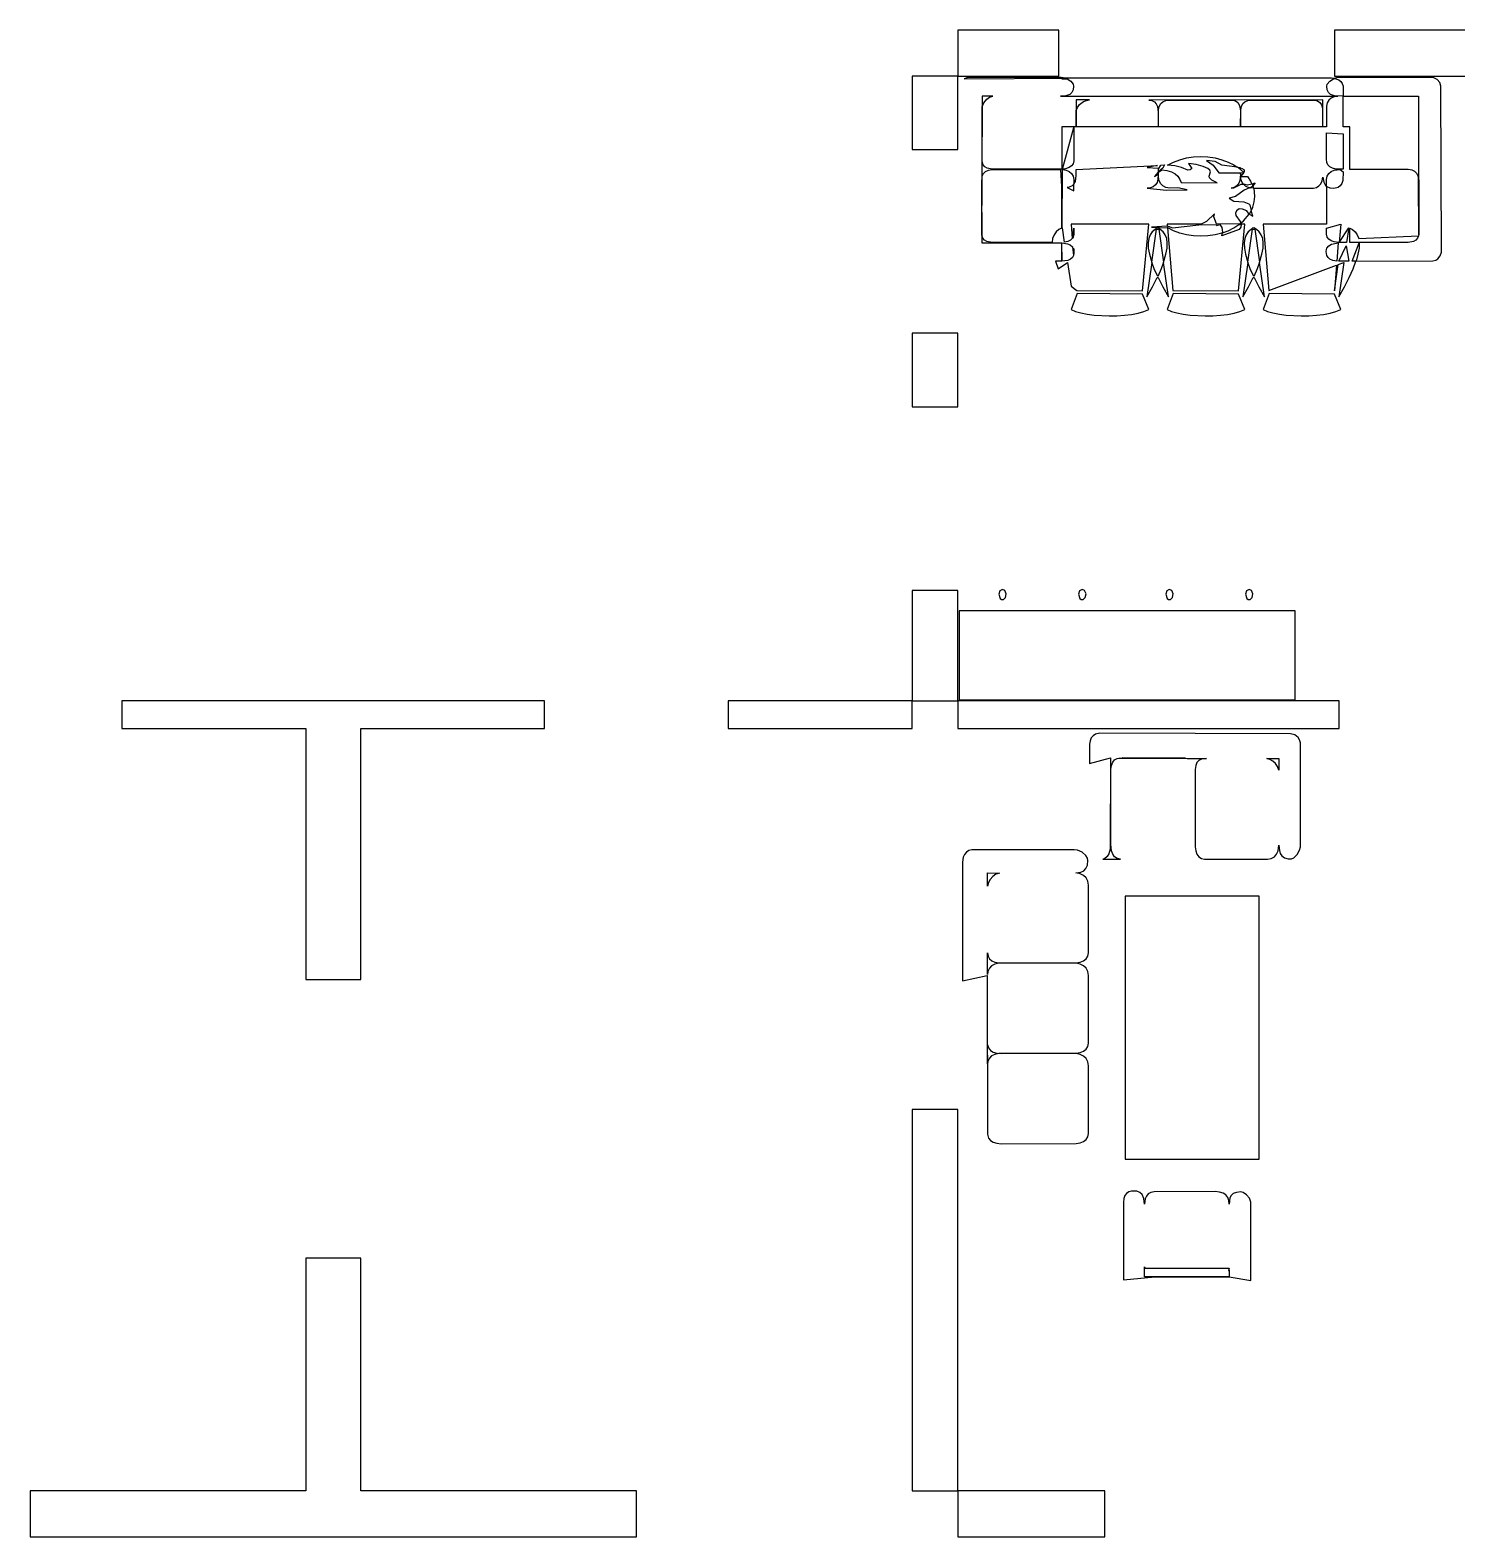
# Model space of a CAD drawing. Header units: metres. Extents: x -12.3 to 21.7, y -8.9 to 7.5.
# Drawn here: x 8.7 to 16.47, y -8.95 to -0.75 of the extents above; entities that cross this region are included whole.
import ezdxf

# ---------------------------------------------------------------- set-up
doc = ezdxf.new("R2010")
doc.units = ezdxf.units.M

msp = doc.modelspace()

# ---------------------------------------------------------------- linework, layer by layer
for p, q in [((14.3, -0.75), (13.75, -0.75)), ((13.75, -0.75), (13.75, -1)), ((14.3, -1), (14.3, -0.75)), ((16.7, -0.75), (15.8, -0.75)), ((15.8, -0.75), (15.8, -1)), ((13.75, -1), (13.5, -1)), ((13.5, -1), (13.5, -1.4)), ((13.75, -1), (14.3, -1)), ((13.75, -1.4), (13.75, -1)), ((13.8046, -1.0075), (13.7839, -1.0147)), ((13.7839, -1.0147), (14.3309, -1.0119)), ((14.3118, -1.007), (13.8046, -1.0075)), ((14.3359, -1.0113), (14.3118, -1.007)), ((14.3309, -1.0119), (14.315, -1.0152)), ((14.315, -1.0152), (14.3437, -1.0145)), ((15.7839, -1.0115), (14.3359, -1.0113)), ((14.3437, -1.0145), (14.3639, -1.0274)), ((14.3639, -1.0274), (14.3769, -1.0436)), ((14.3769, -1.0436), (14.3797, -1.0549)), ((14.3797, -1.0549), (14.3772, -1.0755)), ((15.7577, -1.0549), (15.7605, -1.0436)), ((15.7602, -1.0755), (15.7577, -1.0549)), ((15.7605, -1.0436), (15.7735, -1.0274)), ((15.7735, -1.0274), (15.7938, -1.0145)), ((15.7983, -1.0127), (15.7839, -1.0115)), ((15.7938, -1.0145), (15.801, -1.013)), ((15.8176, -1.0075), (15.7983, -1.0127)), ((15.8, -1), (16.7, -1)), ((15.801, -1.013), (15.8227, -1.0208)), ((16.3249, -1.007), (15.8176, -1.0075)), ((15.8227, -1.0208), (15.8339, -1.0297)), ((15.8339, -1.0297), (15.8418, -1.0413)), ((15.8418, -1.0413), (15.846, -1.0558)), ((15.846, -1.0558), (15.8466, -1.1092)), ((16.3403, -1.009), (16.3249, -1.007)), ((16.3592, -1.0187), (16.3403, -1.009)), ((16.3722, -1.0344), (16.3592, -1.0187)), ((16.3784, -1.0542), (16.3722, -1.0344)), ((16.3814, -1.9581), (16.3784, -1.0542)), ((13.8815, -1.1092), (13.8801, -1.5532)), ((13.9391, -1.1099), (13.8815, -1.1092)), ((13.882, -1.1672), (13.8904, -1.1448)), ((13.8904, -1.1448), (13.907, -1.125)), ((13.907, -1.125), (13.9219, -1.1153)), ((13.9219, -1.1153), (13.9391, -1.1099)), ((14.3376, -1.1074), (14.3078, -1.1092)), ((14.3078, -1.1092), (15.8181, -1.1096)), ((14.3593, -1.1), (14.3376, -1.1074)), ((14.3701, -1.0902), (14.3593, -1.1)), ((14.3772, -1.0755), (14.3701, -1.0902)), ((14.4668, -1.13), (14.3934, -1.13)), ((14.3934, -1.13), (14.3934, -1.2755)), ((14.4112, -1.1556), (14.4335, -1.139)), ((14.4335, -1.139), (14.4502, -1.1323)), ((14.4502, -1.1323), (14.4668, -1.13)), ((15.7355, -1.13), (14.7892, -1.1303)), ((14.7892, -1.1303), (14.8062, -1.1334)), ((14.8062, -1.1334), (14.8197, -1.14)), ((14.8197, -1.14), (14.8298, -1.1504)), ((14.8535, -1.15), (14.8656, -1.1394)), ((14.8656, -1.1394), (14.8819, -1.1326)), ((14.8819, -1.1326), (14.8916, -1.1306)), ((14.8916, -1.1306), (15.2458, -1.1306)), ((15.2458, -1.1306), (15.2611, -1.1355)), ((15.2611, -1.1355), (15.2729, -1.1442)), ((15.2729, -1.1442), (15.2812, -1.1569)), ((15.3008, -1.15), (15.3125, -1.1394)), ((15.3125, -1.1394), (15.3284, -1.1326)), ((15.3284, -1.1326), (15.338, -1.1306)), ((15.338, -1.1306), (15.6918, -1.1306)), ((15.6918, -1.1306), (15.7074, -1.1355)), ((15.7074, -1.1355), (15.7197, -1.1442)), ((15.7197, -1.1442), (15.7285, -1.1569)), ((15.7356, -1.2755), (15.7355, -1.13)), ((15.7605, -1.1455), (15.7562, -1.1639)), ((15.7673, -1.0902), (15.7602, -1.0755)), ((15.7689, -1.1309), (15.7605, -1.1455)), ((15.7782, -1.1), (15.7673, -1.0902)), ((15.7814, -1.1202), (15.7689, -1.1309)), ((15.7998, -1.1074), (15.7782, -1.1)), ((15.7978, -1.1131), (15.7814, -1.1202)), ((15.8181, -1.1096), (15.7978, -1.1131)), ((15.8466, -1.1092), (15.7998, -1.1074)), ((15.8466, -1.2755), (15.8475, -1.1092)), ((15.8475, -1.1092), (16.256, -1.1092)), ((16.256, -1.1092), (16.2571, -1.5522)), ((13.8818, -1.4618), (13.882, -1.1672)), ((14.3934, -1.2755), (14.3942, -1.1869)), ((14.3942, -1.1869), (14.4004, -1.1703)), ((14.4004, -1.1703), (14.4112, -1.1556)), ((14.8298, -1.1504), (14.8365, -1.165)), ((14.8365, -1.165), (14.8402, -1.1959)), ((14.8402, -1.1959), (14.8402, -1.2755)), ((14.8411, -1.2755), (14.8416, -1.1843)), ((14.8416, -1.1843), (14.8455, -1.1649)), ((14.8455, -1.1649), (14.8535, -1.15)), ((15.2812, -1.1569), (15.2862, -1.174)), ((15.2862, -1.174), (15.2879, -1.1959)), ((15.2879, -1.1959), (15.2879, -1.2755)), ((15.2888, -1.2755), (15.2892, -1.1843)), ((15.2892, -1.1843), (15.293, -1.1649)), ((15.293, -1.1649), (15.3008, -1.15)), ((15.7285, -1.1569), (15.7338, -1.174)), ((15.7338, -1.174), (15.7351, -1.1843)), ((15.7351, -1.1843), (15.7352, -1.2755)), ((15.7562, -1.1639), (15.7557, -1.2755)), ((14.3934, -1.2755), (14.3151, -1.2755)), ((14.3151, -1.2755), (14.3151, -1.5071)), ((14.3194, -1.5069), (14.3817, -1.279)), ((14.3817, -1.279), (14.3812, -1.4618)), ((14.8402, -1.2755), (14.3934, -1.2755)), ((15.2879, -1.2755), (14.8411, -1.2755)), ((15.7352, -1.2755), (15.2888, -1.2755)), ((15.7557, -1.2755), (15.7356, -1.2755)), ((15.7557, -1.453), (15.7557, -1.3088)), ((15.7557, -1.3088), (15.8466, -1.3139)), ((15.8828, -1.2755), (15.8466, -1.2755)), ((15.8828, -1.5081), (15.8828, -1.2755)), ((15.8466, -1.3139), (15.8466, -1.5073)), ((13.5, -1.4), (13.75, -1.4)), ((13.8875, -1.4834), (13.8818, -1.4618)), ((14.3812, -1.4618), (14.3769, -1.477)), ((14.8915, -1.4843), (14.9241, -1.4677)), ((14.9241, -1.4677), (14.9577, -1.4551)), ((14.9577, -1.4551), (14.9936, -1.4457)), ((14.9936, -1.4457), (15.0314, -1.4399)), ((15.0314, -1.4399), (15.0707, -1.438)), ((15.0707, -1.438), (15.1111, -1.4399)), ((15.1501, -1.4643), (15.1037, -1.4588)), ((15.1037, -1.4588), (15.1391, -1.4851)), ((15.1111, -1.4399), (15.1497, -1.4457)), ((15.1497, -1.4457), (15.1862, -1.4551)), ((15.187, -1.4854), (15.1501, -1.4643)), ((15.1862, -1.4551), (15.2203, -1.4677)), ((15.2203, -1.4677), (15.2516, -1.4833)), ((15.7579, -1.4698), (15.7557, -1.453)), ((15.7642, -1.4834), (15.7579, -1.4698)), ((13.8801, -1.5532), (13.8784, -1.5736)), ((13.8798, -1.8667), (13.8822, -1.5445)), ((13.8822, -1.5445), (13.8893, -1.5299)), ((13.8958, -1.4939), (13.8875, -1.4834)), ((13.8893, -1.5299), (13.9004, -1.5192)), ((13.9084, -1.5014), (13.8958, -1.4939)), ((13.9004, -1.5192), (13.9159, -1.512)), ((13.9363, -1.5069), (13.9084, -1.5014)), ((13.9159, -1.512), (13.9363, -1.5086)), ((14.3151, -1.5071), (13.9363, -1.5069)), ((13.9363, -1.5086), (14.3078, -1.5081)), ((14.3078, -1.5081), (14.3135, -1.6007)), ((14.3168, -1.8268), (14.3194, -1.5086)), ((14.33, -1.5058), (14.3194, -1.5069)), ((14.3194, -1.5086), (14.3396, -1.512)), ((14.356, -1.4981), (14.33, -1.5058)), ((14.3396, -1.512), (14.356, -1.5192)), ((14.3685, -1.4891), (14.356, -1.4981)), ((14.356, -1.5192), (14.3685, -1.5299)), ((14.3769, -1.477), (14.3685, -1.4891)), ((14.3685, -1.5299), (14.3769, -1.5445)), ((14.3769, -1.5445), (14.3812, -1.5629)), ((14.3895, -1.5731), (14.3934, -1.5407)), ((14.3934, -1.5089), (14.836, -1.4861)), ((14.3934, -1.5407), (14.3934, -1.5089)), ((14.7989, -1.4931), (14.7807, -1.4983)), ((14.7807, -1.4983), (14.8402, -1.5021)), ((14.836, -1.4861), (14.7989, -1.4931)), ((14.8402, -1.5227), (14.8192, -1.5459)), ((14.8192, -1.5459), (14.8402, -1.5352)), ((14.8402, -1.5352), (14.8386, -1.5609)), ((14.8402, -1.5021), (14.8402, -1.5227)), ((14.865, -1.5018), (14.8411, -1.522)), ((14.8411, -1.522), (14.8415, -1.5066)), ((14.8411, -1.5222), (14.8593, -1.5103)), ((14.8416, -1.5508), (14.8411, -1.5222)), ((14.8415, -1.5066), (14.8548, -1.4844)), ((14.8455, -1.5701), (14.8416, -1.5508)), ((14.8548, -1.4844), (14.8736, -1.4838)), ((14.8593, -1.5103), (14.8878, -1.5138)), ((14.8736, -1.4838), (14.865, -1.5018)), ((14.8878, -1.5138), (14.912, -1.5208)), ((14.9298, -1.489), (14.8915, -1.4843)), ((14.912, -1.5208), (14.9318, -1.5312)), ((14.9664, -1.4983), (14.9298, -1.489)), ((14.9318, -1.5312), (14.9473, -1.5451)), ((14.9473, -1.5451), (14.9585, -1.5625)), ((15.0018, -1.5122), (14.9664, -1.4983)), ((15.0137, -1.5098), (15.0018, -1.5122)), ((15.0472, -1.482), (15.0049, -1.4762)), ((15.0049, -1.4762), (15.0224, -1.5033)), ((15.0224, -1.5033), (15.0137, -1.5098)), ((15.0856, -1.4919), (15.0472, -1.482)), ((15.1111, -1.5038), (15.0856, -1.4919)), ((15.1206, -1.5125), (15.1111, -1.5038)), ((15.1173, -1.5451), (15.124, -1.5215)), ((15.12, -1.554), (15.1173, -1.5451)), ((15.1315, -1.5664), (15.12, -1.554)), ((15.124, -1.5215), (15.1206, -1.5125)), ((15.1391, -1.4851), (15.1695, -1.527)), ((15.1695, -1.527), (15.2879, -1.5258)), ((15.2699, -1.4953), (15.187, -1.4854)), ((15.2516, -1.4833), (15.2699, -1.4953)), ((15.2879, -1.5085), (15.2718, -1.4955)), ((15.2718, -1.4955), (15.2837, -1.4978)), ((15.2837, -1.4978), (15.2879, -1.5022)), ((15.2879, -1.5258), (15.2862, -1.5609)), ((15.2879, -1.5022), (15.2879, -1.5085)), ((15.2888, -1.5089), (15.2933, -1.5009)), ((15.3067, -1.525), (15.2888, -1.5089)), ((15.2888, -1.5258), (15.3065, -1.5256)), ((15.289, -1.5456), (15.2888, -1.5258)), ((15.3065, -1.5256), (15.289, -1.5456)), ((15.2891, -1.5474), (15.3257, -1.5459)), ((15.2907, -1.5609), (15.2891, -1.5474)), ((15.2933, -1.5009), (15.3056, -1.5088)), ((15.3056, -1.5088), (15.3083, -1.5138)), ((15.3086, -1.5194), (15.3067, -1.525)), ((15.3083, -1.5138), (15.3086, -1.5194)), ((15.3257, -1.5459), (15.3426, -1.5711)), ((15.7318, -1.5701), (15.7357, -1.5493)), ((15.7357, -1.5493), (15.7409, -1.5766)), ((15.7563, -1.5629), (15.7605, -1.5445)), ((15.7605, -1.5445), (15.769, -1.5299)), ((15.7747, -1.4939), (15.7642, -1.4834)), ((15.769, -1.5299), (15.7814, -1.5192)), ((15.7891, -1.5014), (15.7747, -1.4939)), ((15.7814, -1.5192), (15.7978, -1.512)), ((15.8075, -1.5058), (15.7891, -1.5014)), ((15.7978, -1.512), (15.8296, -1.5081)), ((15.8466, -1.5073), (15.8075, -1.5058)), ((15.8296, -1.5081), (15.8466, -1.5219)), ((15.8466, -1.5219), (15.8447, -1.5685)), ((16.2012, -1.5086), (15.8828, -1.5081)), ((16.2215, -1.512), (16.2012, -1.5086)), ((16.2371, -1.5192), (16.2215, -1.512)), ((16.2482, -1.5299), (16.2371, -1.5192)), ((16.2552, -1.5445), (16.2482, -1.5299)), ((16.2571, -1.5522), (16.2552, -1.5445)), ((16.2574, -1.5532), (16.259, -1.5736)), ((16.2579, -1.8651), (16.2574, -1.5532)), ((13.8784, -1.5736), (13.8795, -1.9079)), ((14.3135, -1.6007), (14.3143, -1.8279)), ((14.3557, -1.6041), (14.345, -1.606)), ((14.345, -1.606), (14.3817, -1.6251)), ((14.3722, -1.5972), (14.3557, -1.6041)), ((14.3817, -1.5877), (14.3722, -1.5972)), ((14.3812, -1.5629), (14.3817, -1.5877)), ((14.3817, -1.5881), (14.3895, -1.5731)), ((14.3817, -1.6251), (14.3817, -1.5881)), ((14.7981, -1.6084), (14.7793, -1.6104)), ((14.7793, -1.6104), (14.886, -1.6206)), ((14.8134, -1.6023), (14.7981, -1.6084)), ((14.8252, -1.5923), (14.8134, -1.6023)), ((14.8336, -1.5785), (14.8252, -1.5923)), ((14.8386, -1.5609), (14.8336, -1.5785)), ((14.8535, -1.5859), (14.8455, -1.5701)), ((14.8656, -1.5978), (14.8535, -1.5859)), ((14.8819, -1.6058), (14.8656, -1.5978)), ((14.9025, -1.6099), (14.8819, -1.6058)), ((14.886, -1.6206), (14.9982, -1.6197)), ((14.9469, -1.6081), (14.9025, -1.6099)), ((14.9982, -1.6197), (14.9469, -1.6081)), ((14.9585, -1.5625), (14.9642, -1.5796)), ((14.9642, -1.5796), (15.1601, -1.5806)), ((15.1601, -1.5806), (15.1315, -1.5664)), ((15.2458, -1.6084), (15.2368, -1.6099)), ((15.2368, -1.6099), (15.2513, -1.6091)), ((15.2611, -1.6023), (15.2458, -1.6084)), ((15.2513, -1.6091), (15.2918, -1.5888)), ((15.2729, -1.5923), (15.2611, -1.6023)), ((15.3075, -1.6201), (15.2612, -1.6558)), ((15.2812, -1.5785), (15.2729, -1.5923)), ((15.2862, -1.5609), (15.2812, -1.5785)), ((15.2967, -1.5785), (15.2907, -1.5609)), ((15.2918, -1.5888), (15.3037, -1.589)), ((15.3038, -1.589), (15.2967, -1.5785)), ((15.3037, -1.589), (15.3132, -1.5978)), ((15.3129, -1.5895), (15.3038, -1.589)), ((15.3373, -1.6085), (15.3075, -1.6201)), ((15.3253, -1.5946), (15.3129, -1.5895)), ((15.3132, -1.5978), (15.3373, -1.6085)), ((15.3505, -1.5881), (15.3253, -1.5946)), ((15.3397, -1.6077), (15.3551, -1.598)), ((15.3584, -1.6103), (15.3397, -1.6077)), ((15.3426, -1.5711), (15.3505, -1.5881)), ((15.3536, -1.5868), (15.3671, -1.5806)), ((15.3551, -1.5978), (15.3536, -1.5868)), ((15.3671, -1.5806), (15.3551, -1.5978)), ((15.3551, -1.598), (15.3584, -1.6103)), ((15.3622, -1.6104), (15.6845, -1.6099)), ((15.3655, -1.6561), (15.3622, -1.6104)), ((15.6845, -1.6099), (15.7016, -1.6058)), ((15.7016, -1.6058), (15.7151, -1.5978)), ((15.7151, -1.5978), (15.7252, -1.5859)), ((15.7252, -1.5859), (15.7318, -1.5701)), ((15.7409, -1.5766), (15.7481, -1.5912)), ((15.7481, -1.5912), (15.7533, -1.5977)), ((15.7533, -1.5977), (15.7557, -1.604)), ((15.7557, -1.5998), (15.7563, -1.5629)), ((15.7597, -1.6032), (15.7557, -1.5998)), ((15.7557, -1.604), (15.7557, -1.8051)), ((15.7767, -1.6104), (15.7597, -1.6032)), ((15.7962, -1.6111), (15.7767, -1.6104)), ((15.8187, -1.6056), (15.7962, -1.6111)), ((15.8304, -1.5976), (15.8187, -1.6056)), ((15.8392, -1.5854), (15.8304, -1.5976)), ((15.8447, -1.5685), (15.8392, -1.5854)), ((16.259, -1.5736), (16.2579, -1.8651)), ((15.2612, -1.6558), (15.2262, -1.6651)), ((15.2262, -1.6651), (15.2526, -1.6804)), ((15.2526, -1.6804), (15.3067, -1.685)), ((15.3067, -1.685), (15.3326, -1.6946)), ((15.3326, -1.6946), (15.339, -1.7011)), ((15.339, -1.7011), (15.3457, -1.7316)), ((15.3459, -1.7326), (15.3551, -1.7131)), ((15.3551, -1.7131), (15.3628, -1.6852)), ((15.3628, -1.6852), (15.3655, -1.6561)), ((15.1028, -1.7907), (15.0735, -1.8051)), ((15.146, -1.75), (15.1028, -1.7907)), ((15.1426, -1.7663), (15.146, -1.75)), ((15.1571, -1.8049), (15.1426, -1.7663)), ((15.2662, -1.7333), (15.2601, -1.7455)), ((15.2601, -1.7455), (15.2628, -1.7597)), ((15.2628, -1.7597), (15.2866, -1.792)), ((15.2808, -1.7233), (15.2662, -1.7333)), ((15.299, -1.7247), (15.2808, -1.7233)), ((15.2891, -1.7974), (15.2825, -1.8051)), ((15.2866, -1.792), (15.2891, -1.7974)), ((15.2899, -1.7999), (15.3046, -1.7875)), ((15.2913, -1.8051), (15.2899, -1.7999)), ((15.323, -1.7336), (15.299, -1.7247)), ((15.3046, -1.7875), (15.3359, -1.7517)), ((15.335, -1.7508), (15.323, -1.7336)), ((15.3426, -1.7397), (15.335, -1.7508)), ((15.3359, -1.7517), (15.3545, -1.7628)), ((15.3457, -1.7316), (15.3426, -1.7397)), ((15.3545, -1.7628), (15.3459, -1.7326)), ((13.8853, -1.8824), (13.8798, -1.8667)), ((13.8943, -1.8929), (13.8853, -1.8824)), ((14.2656, -1.8838), (14.2627, -1.9063)), ((14.273, -1.8633), (14.2656, -1.8838)), ((14.2846, -1.8468), (14.273, -1.8633)), ((14.3001, -1.8343), (14.2846, -1.8468)), ((14.3143, -1.8279), (14.3001, -1.8343)), ((14.3194, -1.8256), (14.3168, -1.8268)), ((14.3309, -1.9046), (14.3194, -1.8256)), ((14.3722, -1.8836), (14.3628, -1.8929)), ((14.7887, -1.8051), (14.3655, -1.8051)), ((14.3655, -1.8051), (14.3722, -1.8836)), ((14.3732, -1.8824), (14.3817, -1.827)), ((14.3769, -1.876), (14.3732, -1.8824)), ((14.3812, -1.8608), (14.3769, -1.876)), ((14.3817, -1.827), (14.3812, -1.8608)), ((14.7551, -2.1693), (14.7887, -1.8051)), ((14.7882, -1.8838), (14.785, -1.9083)), ((14.7956, -1.8633), (14.7882, -1.8838)), ((14.8072, -1.8468), (14.7956, -1.8633)), ((14.8886, -1.8176), (14.8027, -1.8219)), ((14.8027, -1.8219), (14.8899, -1.8265)), ((14.805, -2.0131), (14.8313, -1.833)), ((14.8227, -1.8343), (14.8072, -1.8468)), ((14.8316, -1.8303), (14.8227, -1.8343)), ((14.8313, -1.833), (14.8431, -1.833)), ((14.8323, -1.8256), (14.8316, -1.8303)), ((14.8372, -1.8278), (14.8323, -1.8256)), ((14.842, -1.8256), (14.8372, -1.8278)), ((14.8427, -1.8303), (14.842, -1.8256)), ((14.8516, -1.8343), (14.8427, -1.8303)), ((14.8431, -1.833), (14.8693, -2.0131)), ((14.8672, -1.8468), (14.8516, -1.8343)), ((14.8787, -1.8633), (14.8672, -1.8468)), ((14.8862, -1.8838), (14.8787, -1.8633)), ((14.8893, -1.9083), (14.8862, -1.8838)), ((15.0735, -1.8051), (14.8881, -1.8051)), ((14.8881, -1.8051), (14.8886, -1.8176)), ((14.8899, -1.8265), (14.9192, -2.1666)), ((14.893, -1.8266), (14.8942, -1.8172)), ((14.9241, -1.8422), (14.893, -1.8266)), ((14.8942, -1.8172), (14.9187, -1.8266)), ((14.9187, -1.8266), (15.0613, -1.8089)), ((14.9577, -1.8548), (14.9241, -1.8422)), ((14.9936, -1.8641), (14.9577, -1.8548)), ((15.0314, -1.8699), (14.9936, -1.8641)), ((15.0707, -1.8718), (15.0314, -1.8699)), ((15.0613, -1.8089), (15.1572, -1.8069)), ((15.1111, -1.8699), (15.0707, -1.8718)), ((15.1497, -1.8641), (15.1111, -1.8699)), ((15.1862, -1.8548), (15.1497, -1.8641)), ((15.2825, -1.8051), (15.1571, -1.8049)), ((15.1572, -1.8069), (15.1574, -1.8125)), ((15.1574, -1.8125), (15.1758, -1.808)), ((15.1758, -1.808), (15.1863, -1.8237)), ((15.1897, -1.8504), (15.1862, -1.8548)), ((15.1863, -1.8237), (15.1897, -1.8504)), ((15.2808, -1.8359), (15.1868, -1.8695)), ((15.1868, -1.8695), (15.1894, -1.8536)), ((15.1894, -1.8536), (15.2203, -1.8422)), ((15.2203, -1.8422), (15.2516, -1.8266)), ((15.2516, -1.8266), (15.2798, -1.8083)), ((15.2777, -2.1693), (15.3113, -1.8051)), ((15.2798, -1.8083), (15.2918, -1.8079)), ((15.29, -1.8227), (15.2808, -1.8359)), ((15.2918, -1.8079), (15.29, -1.8227)), ((15.3113, -1.8051), (15.2913, -1.8051)), ((15.3107, -1.8838), (15.3076, -1.9083)), ((15.3182, -1.8633), (15.3107, -1.8838)), ((15.3297, -1.8468), (15.3182, -1.8633)), ((15.3276, -2.0131), (15.3538, -1.833)), ((15.3453, -1.8343), (15.3297, -1.8468)), ((15.3542, -1.8303), (15.3453, -1.8343)), ((15.3538, -1.833), (15.3657, -1.833)), ((15.3549, -1.8256), (15.3542, -1.8303)), ((15.3597, -1.8278), (15.3549, -1.8256)), ((15.3646, -1.8256), (15.3597, -1.8278)), ((15.3653, -1.8303), (15.3646, -1.8256)), ((15.3742, -1.8343), (15.3653, -1.8303)), ((15.3657, -1.833), (15.3919, -2.0131)), ((15.3897, -1.8468), (15.3742, -1.8343)), ((15.4013, -1.8633), (15.3897, -1.8468)), ((15.4087, -1.8838), (15.4013, -1.8633)), ((15.4119, -1.9083), (15.4087, -1.8838)), ((15.7557, -1.8051), (15.4106, -1.8051)), ((15.4106, -1.8051), (15.4418, -2.1666)), ((15.7557, -1.827), (15.8339, -1.8051)), ((15.7563, -1.8608), (15.7557, -1.827)), ((15.7605, -1.876), (15.7563, -1.8608)), ((15.769, -1.8881), (15.7605, -1.876)), ((15.8339, -1.8051), (15.8246, -1.9061)), ((15.8257, -1.9062), (15.8775, -1.8256)), ((15.8775, -1.8256), (15.8658, -1.9063)), ((15.8828, -1.9063), (15.8828, -1.828)), ((15.8828, -1.828), (15.8968, -1.8343)), ((15.8968, -1.8343), (15.9123, -1.8468)), ((15.9123, -1.8468), (15.9239, -1.8633)), ((15.9239, -1.8633), (15.9314, -1.8838)), ((15.9314, -1.8838), (16.2574, -1.8688)), ((16.2522, -1.8824), (16.2431, -1.8929)), ((16.2574, -1.8688), (16.2522, -1.8824)), ((13.8795, -1.9079), (14.3146, -1.9079)), ((13.9076, -1.9004), (13.8943, -1.8929)), ((13.9363, -1.9059), (13.9076, -1.9004)), ((14.2627, -1.9063), (13.9363, -1.9059)), ((14.3146, -1.9079), (14.315, -2.0068)), ((14.3153, -2.0068), (14.3161, -1.9079)), ((14.3161, -1.9079), (14.3464, -1.9127)), ((14.3483, -1.9004), (14.3309, -1.9046)), ((14.3464, -1.9127), (14.3616, -1.9191)), ((14.3628, -1.8929), (14.3483, -1.9004)), ((14.3616, -1.9191), (14.3742, -1.9294)), ((14.3742, -1.9294), (14.3794, -1.9759)), ((14.3787, -1.9363), (14.3817, -1.9445)), ((14.3813, -1.9692), (14.3787, -1.9363)), ((14.3817, -1.9445), (14.3813, -1.9692)), ((14.785, -1.9083), (14.7863, -1.9371)), ((14.7863, -1.9371), (14.7922, -1.9701)), ((14.8821, -1.9701), (14.888, -1.9371)), ((14.888, -1.9371), (14.8893, -1.9083)), ((15.3076, -1.9083), (15.3089, -1.9371)), ((15.3089, -1.9371), (15.3148, -1.9701)), ((15.4047, -1.9701), (15.4106, -1.9371)), ((15.4106, -1.9371), (15.4119, -1.9083)), ((15.7547, -1.9542), (15.7558, -1.9445)), ((15.758, -1.9759), (15.7547, -1.9542)), ((15.7558, -1.9445), (15.7587, -1.9363)), ((15.7587, -1.9363), (15.7691, -1.9237)), ((15.7814, -1.897), (15.769, -1.8881)), ((15.7691, -1.9237), (15.7833, -1.9155)), ((15.7978, -1.903), (15.7814, -1.897)), ((15.7833, -1.9155), (15.8197, -1.908)), ((15.8246, -1.9061), (15.7978, -1.903)), ((15.8197, -1.908), (15.8124, -2.0065)), ((15.8226, -2.0068), (15.8633, -1.9232)), ((15.8658, -1.9063), (15.8257, -1.9062)), ((15.8633, -1.9232), (15.8778, -2.0068)), ((16.2012, -1.9059), (15.8828, -1.9063)), ((15.8955, -2.0068), (15.9345, -1.9083)), ((15.9332, -1.9371), (15.9273, -1.9701)), ((15.9345, -1.9083), (15.9332, -1.9371)), ((16.2299, -1.9004), (16.2012, -1.9059)), ((16.2431, -1.8929), (16.2299, -1.9004)), ((16.3756, -1.9782), (16.3814, -1.9581)), ((14.315, -2.0068), (14.2803, -2.0074)), ((14.2803, -2.0074), (14.296, -2.0492)), ((14.296, -2.0492), (14.3468, -2.0138)), ((14.3474, -2.0031), (14.3153, -2.0068)), ((14.3468, -2.0138), (14.3656, -2.1432)), ((14.3625, -1.9967), (14.3474, -2.0031)), ((14.373, -1.9875), (14.3625, -1.9967)), ((14.3794, -1.9759), (14.373, -1.9875)), ((14.8049, -2.0138), (14.7775, -2.202)), ((14.7922, -1.9701), (14.8049, -2.0138)), ((14.8186, -2.0492), (14.805, -2.0131)), ((14.8372, -2.0908), (14.8186, -2.0492)), ((14.8558, -2.0492), (14.8372, -2.0908)), ((14.8693, -2.0131), (14.8558, -2.0492)), ((14.8694, -2.0138), (14.8821, -1.9701)), ((14.8968, -2.202), (14.8694, -2.0138)), ((15.3275, -2.0138), (15.3001, -2.202)), ((15.3148, -1.9701), (15.3275, -2.0138)), ((15.3411, -2.0492), (15.3276, -2.0131)), ((15.3597, -2.0908), (15.3411, -2.0492)), ((15.3783, -2.0492), (15.3597, -2.0908)), ((15.3919, -2.0131), (15.3783, -2.0492)), ((15.392, -2.0138), (15.4047, -1.9701)), ((15.4194, -2.202), (15.392, -2.0138)), ((15.4418, -2.1666), (15.8107, -2.0286)), ((15.7645, -1.9875), (15.758, -1.9759)), ((15.775, -1.9967), (15.7645, -1.9875)), ((15.7901, -2.0031), (15.775, -1.9967)), ((15.8124, -2.0065), (15.7901, -2.0031)), ((15.8003, -2.1693), (15.8201, -2.025)), ((15.8107, -2.0286), (15.8003, -2.1693)), ((15.8201, -2.025), (15.8501, -2.0138)), ((15.8778, -2.0068), (15.8226, -2.0068)), ((15.8501, -2.0138), (15.8227, -2.202)), ((15.8802, -2.0955), (15.901, -2.0492)), ((15.9168, -2.0068), (15.8955, -2.0068)), ((15.901, -2.0492), (15.9166, -2.0074)), ((15.9166, -2.0074), (16.3355, -2.0063)), ((15.9273, -1.9701), (15.9168, -2.0068)), ((16.3355, -2.0063), (16.3506, -2.0021)), ((16.3506, -2.0021), (16.3629, -1.9945)), ((16.3629, -1.9945), (16.3756, -1.9782)), ((14.809, -2.1465), (14.8346, -2.0964)), ((14.8346, -2.0964), (14.8393, -2.0955)), ((14.8393, -2.0955), (14.8653, -2.1465)), ((15.3316, -2.1465), (15.3571, -2.0964)), ((15.3571, -2.0964), (15.3619, -2.0955)), ((15.3619, -2.0955), (15.3879, -2.1465)), ((15.8542, -2.1465), (15.8802, -2.0955)), ((14.3991, -2.183), (14.3655, -2.2703)), ((14.3656, -2.1432), (14.3966, -2.1666)), ((14.3966, -2.1666), (14.7551, -2.1693)), ((14.7551, -2.1871), (14.3991, -2.183)), ((14.7887, -2.2703), (14.7551, -2.1871)), ((14.7775, -2.202), (14.809, -2.1465)), ((14.8653, -2.1465), (14.8968, -2.202)), ((14.9217, -2.183), (14.8881, -2.2703)), ((14.9192, -2.1666), (15.2777, -2.1693)), ((15.2777, -2.1871), (14.9217, -2.183)), ((15.3113, -2.2703), (15.2777, -2.1871)), ((15.3001, -2.202), (15.3316, -2.1465)), ((15.3879, -2.1465), (15.4194, -2.202)), ((15.4443, -2.183), (15.4106, -2.2703)), ((15.8003, -2.1871), (15.4443, -2.183)), ((15.8339, -2.2703), (15.8003, -2.1871)), ((15.8227, -2.202), (15.8542, -2.1465)), ((14.3655, -2.2703), (14.3898, -2.2804)), ((14.3898, -2.2804), (14.4197, -2.2888)), ((14.4197, -2.2888), (14.4542, -2.2956)), ((14.4542, -2.2956), (14.4921, -2.3006)), ((14.6951, -2.2971), (14.7308, -2.2903)), ((14.7308, -2.2903), (14.7624, -2.2814)), ((14.7624, -2.2814), (14.7887, -2.2703)), ((14.8881, -2.2703), (14.9124, -2.2804)), ((14.9124, -2.2804), (14.9423, -2.2888)), ((14.9423, -2.2888), (14.9768, -2.2956)), ((14.9768, -2.2956), (15.0147, -2.3006)), ((15.2177, -2.2971), (15.2534, -2.2903)), ((15.2534, -2.2903), (15.285, -2.2814)), ((15.285, -2.2814), (15.3113, -2.2703)), ((15.4106, -2.2703), (15.435, -2.2804)), ((15.435, -2.2804), (15.4649, -2.2888)), ((15.4649, -2.2888), (15.4994, -2.2956)), ((15.4994, -2.2956), (15.5372, -2.3006)), ((15.7403, -2.2971), (15.776, -2.2903)), ((15.776, -2.2903), (15.8076, -2.2814)), ((15.8076, -2.2814), (15.8339, -2.2703)), ((14.4921, -2.3006), (14.5738, -2.3051)), ((14.5738, -2.3051), (14.6155, -2.3044)), ((14.6155, -2.3044), (14.6563, -2.3018)), ((14.6563, -2.3018), (14.6951, -2.2971)), ((15.0147, -2.3006), (15.0964, -2.3051)), ((15.0964, -2.3051), (15.1381, -2.3044)), ((15.1381, -2.3044), (15.1789, -2.3018)), ((15.1789, -2.3018), (15.2177, -2.2971)), ((15.5372, -2.3006), (15.619, -2.3051)), ((15.619, -2.3051), (15.6607, -2.3044)), ((15.6607, -2.3044), (15.7015, -2.3018)), ((15.7015, -2.3018), (15.7403, -2.2971)), ((13.75, -2.4), (13.5, -2.4)), ((13.5, -2.4), (13.5, -2.8)), ((13.75, -2.8), (13.75, -2.4)), ((13.5, -2.8), (13.75, -2.8)), ((13.75, -3.8), (13.5, -3.8)), ((13.5, -3.8), (13.5, -4.4)), ((13.75, -4.4), (13.75, -3.8)), ((13.9786, -3.8022), (13.9726, -3.8202)), ((13.9726, -3.8202), (13.9805, -3.8436)), ((13.9918, -3.794), (13.9786, -3.8022)), ((13.9805, -3.8436), (13.987, -3.8487)), ((13.987, -3.8487), (13.9975, -3.8487)), ((14.005, -3.7999), (13.9918, -3.794)), ((13.9975, -3.8487), (14.0089, -3.8383)), ((14.0132, -3.8169), (14.005, -3.7999)), ((14.0089, -3.8383), (14.0132, -3.8169)), ((14.4125, -3.8022), (14.4065, -3.8202)), ((14.4065, -3.8202), (14.4144, -3.8436)), ((14.4257, -3.794), (14.4125, -3.8022)), ((14.4144, -3.8436), (14.4209, -3.8487)), ((14.4209, -3.8487), (14.4315, -3.8487)), ((14.4389, -3.7999), (14.4257, -3.794)), ((14.4315, -3.8487), (14.4428, -3.8383)), ((14.4471, -3.8169), (14.4389, -3.7999)), ((14.4428, -3.8383), (14.4471, -3.8169)), ((14.8872, -3.8022), (14.8812, -3.8202)), ((14.8812, -3.8202), (14.8891, -3.8436)), ((14.9004, -3.794), (14.8872, -3.8022)), ((14.8891, -3.8436), (14.8957, -3.8487)), ((14.8957, -3.8487), (14.9062, -3.8487)), ((14.9136, -3.7999), (14.9004, -3.794)), ((14.9062, -3.8487), (14.9175, -3.8383)), ((14.9218, -3.8169), (14.9136, -3.7999)), ((14.9175, -3.8383), (14.9218, -3.8169)), ((15.3211, -3.8022), (15.3151, -3.8202)), ((15.3151, -3.8202), (15.323, -3.8436)), ((15.3343, -3.794), (15.3211, -3.8022)), ((15.323, -3.8436), (15.3296, -3.8487)), ((15.3296, -3.8487), (15.3401, -3.8487)), ((15.3475, -3.7999), (15.3343, -3.794)), ((15.3401, -3.8487), (15.3514, -3.8383)), ((15.3557, -3.8169), (15.3475, -3.7999)), ((15.3514, -3.8383), (15.3557, -3.8169)), ((15.586, -3.9104), (13.7569, -3.9104)), ((13.7569, -3.9104), (13.7569, -4.3939)), ((15.586, -4.3939), (15.586, -3.9104)), ((11.5, -4.4), (9.2, -4.4)), ((9.2, -4.4), (9.2, -4.55)), ((11.5, -4.55), (11.5, -4.4)), ((13.5, -4.4), (12.5, -4.4)), ((12.5, -4.4), (12.5, -4.55)), ((13.5, -4.4), (13.75, -4.4)), ((13.5, -4.55), (13.5, -4.4)), ((15.825, -4.4), (13.75, -4.4)), ((13.75, -4.4), (13.75, -4.55)), ((13.7569, -4.3939), (15.586, -4.3939)), ((15.825, -4.55), (15.825, -4.4)), ((9.2, -4.55), (10.2, -4.55)), ((10.2, -4.55), (10.2, -5.9167)), ((10.5, -4.55), (11.5, -4.55)), ((10.5, -5.9167), (10.5, -4.55)), ((12.5, -4.55), (13.5, -4.55)), ((13.75, -4.55), (15.825, -4.55)), ((14.4863, -4.5905), (14.4759, -4.6022)), ((14.4995, -4.582), (14.4863, -4.5905)), ((14.5226, -4.5755), (14.4995, -4.582)), ((15.5605, -4.5789), (14.5226, -4.5755)), ((15.5832, -4.5857), (15.5605, -4.5789)), ((15.6012, -4.6), (15.5832, -4.5857)), ((14.4691, -4.6173), (14.4666, -4.6354)), ((14.4666, -4.6354), (14.4666, -4.7405)), ((14.4759, -4.6022), (14.4691, -4.6173)), ((15.6096, -4.6131), (15.6012, -4.6)), ((15.6141, -4.6289), (15.6096, -4.6131)), ((15.6141, -5.1948), (15.6141, -4.6289)), ((14.4666, -4.7405), (14.5802, -4.7111)), ((14.5802, -4.7111), (14.5786, -5.2069)), ((14.5825, -4.7736), (14.5859, -4.7512)), ((14.5859, -4.7512), (14.5927, -4.7341)), ((14.5927, -4.7341), (14.603, -4.7219)), ((14.603, -4.7219), (14.6169, -4.7142)), ((14.6169, -4.7142), (14.6252, -4.7119)), ((14.6252, -4.7119), (14.9901, -4.7124)), ((14.9875, -4.7119), (14.6444, -4.71)), ((14.6444, -4.71), (14.9764, -4.7105)), ((14.9764, -4.7105), (14.9875, -4.7119)), ((14.9901, -4.7124), (14.9975, -4.7142)), ((14.9975, -4.7142), (15.1025, -4.7133)), ((15.044, -4.7517), (15.0406, -4.7736)), ((15.0508, -4.7354), (15.044, -4.7517)), ((15.0611, -4.724), (15.0508, -4.7354)), ((15.075, -4.7169), (15.0611, -4.724)), ((15.1025, -4.7133), (15.075, -4.7169)), ((15.4307, -4.7139), (15.4974, -4.7133)), ((15.4479, -4.7189), (15.4307, -4.7139)), ((15.4646, -4.7283), (15.4479, -4.7189)), ((15.4792, -4.7414), (15.4646, -4.7283)), ((15.4903, -4.7577), (15.4792, -4.7414)), ((15.4974, -4.7133), (15.4966, -4.7766)), ((14.5821, -5.1816), (14.5825, -4.7736)), ((15.0406, -4.7736), (15.0406, -5.1942)), ((15.4966, -4.7766), (15.4903, -4.7577)), ((13.7858, -5.2355), (13.7786, -5.2503)), ((13.7962, -5.2237), (13.7858, -5.2355)), ((13.8096, -5.2154), (13.7962, -5.2237)), ((13.8257, -5.2111), (13.8096, -5.2154)), ((14.3821, -5.2105), (13.8257, -5.2111)), ((14.4002, -5.213), (14.3821, -5.2105)), ((14.4259, -5.2243), (14.4002, -5.213)), ((14.4462, -5.242), (14.4259, -5.2243)), ((14.4547, -5.2556), (14.4462, -5.242)), ((14.5715, -5.2324), (14.5621, -5.248)), ((14.5786, -5.2069), (14.5715, -5.2324)), ((14.5859, -5.2165), (14.5821, -5.1816)), ((14.5927, -5.2345), (14.5859, -5.2165)), ((14.603, -5.2482), (14.5927, -5.2345)), ((15.0406, -5.1942), (15.044, -5.2164)), ((15.044, -5.2164), (15.0508, -5.2345)), ((15.0508, -5.2345), (15.0611, -5.2482)), ((15.4724, -5.2482), (15.4847, -5.2345)), ((15.4847, -5.2345), (15.4929, -5.2164)), ((15.4929, -5.2164), (15.4974, -5.1859)), ((15.4974, -5.1859), (15.4994, -5.2142)), ((15.4994, -5.2142), (15.5041, -5.2308)), ((15.5041, -5.2308), (15.5129, -5.2444)), ((15.5129, -5.2444), (15.5267, -5.2544)), ((15.5791, -5.2538), (15.5968, -5.2364)), ((15.5968, -5.2364), (15.6097, -5.2124)), ((15.6097, -5.2124), (15.6141, -5.1948)), ((13.7786, -5.2503), (13.7744, -5.2774)), ((13.7744, -5.2774), (13.7744, -5.9235)), ((14.4192, -5.3321), (14.4347, -5.3251)), ((14.4347, -5.3251), (14.4469, -5.3131)), ((14.4469, -5.3131), (14.4549, -5.2949)), ((14.4577, -5.2695), (14.4547, -5.2556)), ((14.4549, -5.2949), (14.4577, -5.2695)), ((14.5476, -5.2594), (14.5382, -5.2626)), ((14.5382, -5.2626), (14.6343, -5.2622)), ((14.5621, -5.248), (14.5476, -5.2594)), ((14.6169, -5.2575), (14.603, -5.2482)), ((14.6343, -5.2622), (14.6169, -5.2575)), ((15.0611, -5.2482), (15.075, -5.2574)), ((15.075, -5.2574), (15.0924, -5.2621)), ((15.0924, -5.2621), (15.4345, -5.2621)), ((15.4345, -5.2621), (15.4557, -5.2574)), ((15.4557, -5.2574), (15.4724, -5.2482)), ((15.5267, -5.2544), (15.5469, -5.2598)), ((15.5469, -5.2598), (15.5661, -5.2597)), ((15.5661, -5.2597), (15.5791, -5.2538)), ((13.9104, -5.3364), (13.9759, -5.3373)), ((13.9111, -5.408), (13.9104, -5.3364)), ((13.9164, -5.3895), (13.9111, -5.408)), ((13.9262, -5.3716), (13.9164, -5.3895)), ((13.9399, -5.3559), (13.9262, -5.3716)), ((13.9567, -5.344), (13.9399, -5.3559)), ((13.9759, -5.3373), (13.9567, -5.344)), ((14.3919, -5.3362), (14.4192, -5.3321)), ((14.4159, -5.3412), (14.3919, -5.3362)), ((14.4339, -5.35), (14.4159, -5.3412)), ((14.4476, -5.3632), (14.4339, -5.35)), ((14.4569, -5.3812), (14.4476, -5.3632)), ((14.4615, -5.4038), (14.4569, -5.3812)), ((14.4615, -5.771), (14.4615, -5.4038)), ((15.3896, -5.464), (14.6611, -5.464)), ((14.6611, -5.464), (14.6611, -6.8951)), ((15.3896, -6.8951), (15.3896, -5.464)), ((13.9104, -5.8897), (13.9109, -5.771)), ((13.9109, -5.771), (13.9144, -5.7897)), ((13.9144, -5.7897), (13.9219, -5.8045)), ((13.9219, -5.8045), (13.9339, -5.8156)), ((13.9339, -5.8156), (13.9507, -5.8229)), ((14.4159, -5.8229), (14.4339, -5.8156)), ((14.4339, -5.8156), (14.4476, -5.8045)), ((14.4476, -5.8045), (14.4569, -5.7897)), ((14.4569, -5.7897), (14.4615, -5.771)), ((13.7744, -5.9235), (13.9098, -5.8955)), ((13.9098, -5.8955), (13.9105, -6.7576)), ((13.9135, -5.8728), (13.9104, -5.8897)), ((13.9212, -5.8549), (13.9135, -5.8728)), ((13.9334, -5.8416), (13.9212, -5.8549)), ((13.9505, -5.8328), (13.9334, -5.8416)), ((13.9729, -5.8285), (13.9505, -5.8328)), ((13.9507, -5.8229), (13.9729, -5.8266)), ((13.9729, -5.8266), (14.3936, -5.8266)), ((14.3936, -5.8285), (13.9729, -5.8285)), ((14.3936, -5.8266), (14.4159, -5.8229)), ((14.4159, -5.8328), (14.3936, -5.8285)), ((14.4339, -5.8416), (14.4159, -5.8328)), ((14.4476, -5.8549), (14.4339, -5.8416)), ((14.4569, -5.8728), (14.4476, -5.8549)), ((14.4615, -5.8955), (14.4569, -5.8728)), ((14.4615, -6.2626), (14.4615, -5.8955)), ((10.2, -5.9167), (10.5, -5.9167)), ((13.911, -6.3748), (13.9111, -6.2724)), ((13.9111, -6.2724), (13.9168, -6.2892)), ((13.9168, -6.2892), (13.9267, -6.3022)), ((13.9267, -6.3022), (13.9413, -6.3113)), ((13.9413, -6.3113), (13.961, -6.3168)), ((14.4159, -6.3145), (14.4339, -6.3072)), ((14.4339, -6.3072), (14.4476, -6.2961)), ((14.4476, -6.2961), (14.4569, -6.2813)), ((14.4569, -6.2813), (14.4615, -6.2626)), ((13.9135, -6.3632), (13.911, -6.3748)), ((13.9212, -6.3457), (13.9135, -6.3632)), ((13.9334, -6.3327), (13.9212, -6.3457)), ((13.9505, -6.3243), (13.9334, -6.3327)), ((13.9729, -6.3201), (13.9505, -6.3243)), ((13.961, -6.3168), (13.9861, -6.3186)), ((14.3936, -6.3201), (13.9729, -6.3201)), ((13.9861, -6.3186), (14.3936, -6.3182)), ((14.3936, -6.3182), (14.4159, -6.3145)), ((14.4159, -6.3244), (14.3936, -6.3201)), ((14.4339, -6.3332), (14.4159, -6.3244)), ((14.4476, -6.3465), (14.4339, -6.3332)), ((14.4569, -6.3644), (14.4476, -6.3465)), ((14.4615, -6.3871), (14.4569, -6.3644)), ((14.4615, -6.7542), (14.4615, -6.3871)), ((13.75, -6.625), (13.5, -6.625)), ((13.5, -6.625), (13.5, -8.7)), ((13.75, -8.7), (13.75, -6.625)), ((13.9105, -6.7576), (13.9168, -6.7794)), ((13.9168, -6.7794), (13.9267, -6.7928)), ((13.9267, -6.7928), (13.9413, -6.8024)), ((13.9413, -6.8024), (13.961, -6.8083)), ((14.4159, -6.8061), (14.4339, -6.7988)), ((14.4339, -6.7988), (14.4476, -6.7878)), ((14.4476, -6.7878), (14.4569, -6.7729)), ((14.4569, -6.7729), (14.4615, -6.7542)), ((13.961, -6.8083), (13.9861, -6.8102)), ((13.9861, -6.8102), (14.3936, -6.8098)), ((14.3936, -6.8098), (14.4159, -6.8061)), ((14.6611, -6.8951), (15.3896, -6.8951)), ((14.6525, -7.1085), (14.6506, -7.1295)), ((14.6506, -7.1295), (14.6506, -7.5503)), ((14.6582, -7.0925), (14.6525, -7.1085)), ((14.6672, -7.0808), (14.6582, -7.0925)), ((14.6794, -7.0731), (14.6672, -7.0808)), ((14.6943, -7.0688), (14.6794, -7.0731)), ((14.7229, -7.0685), (14.6943, -7.0688)), ((14.7404, -7.0753), (14.7229, -7.0685)), ((14.7524, -7.0868), (14.7404, -7.0753)), ((14.7622, -7.1078), (14.7524, -7.0868)), ((14.7654, -7.1397), (14.7622, -7.1078)), ((14.7691, -7.1102), (14.7654, -7.1397)), ((14.7758, -7.095), (14.7691, -7.1102)), ((14.786, -7.0834), (14.7758, -7.095)), ((14.7998, -7.0756), (14.786, -7.0834)), ((14.8173, -7.0717), (14.7998, -7.0756)), ((15.1507, -7.0712), (14.8173, -7.0717)), ((15.1743, -7.0732), (15.1507, -7.0712)), ((15.1934, -7.0791), (15.1743, -7.0732)), ((15.2081, -7.0888), (15.1934, -7.0791)), ((15.2184, -7.1022), (15.2081, -7.0888)), ((15.2246, -7.1192), (15.2184, -7.1022)), ((15.2266, -7.1394), (15.2246, -7.1192)), ((15.2306, -7.1049), (15.2266, -7.1394)), ((15.2372, -7.092), (15.2306, -7.1049)), ((15.2485, -7.0819), (15.2372, -7.092)), ((15.2656, -7.0754), (15.2485, -7.0819)), ((15.2896, -7.073), (15.2656, -7.0754)), ((15.3027, -7.0757), (15.2896, -7.073)), ((15.3215, -7.0877), (15.3027, -7.0757)), ((15.3365, -7.1065), (15.3215, -7.0877)), ((15.3445, -7.1285), (15.3365, -7.1065)), ((15.3451, -7.5554), (15.3445, -7.1285)), ((10.5, -7.4333), (10.2, -7.4333)), ((10.2, -7.4333), (10.2, -8.7)), ((10.5, -8.7), (10.5, -7.4333)), ((14.6506, -7.5503), (14.8219, -7.535)), ((14.7654, -7.5341), (14.7663, -7.4806)), ((15.2266, -7.535), (14.7654, -7.5341)), ((14.7663, -7.4806), (14.7686, -7.4882)), ((14.7686, -7.4882), (15.2257, -7.4876)), ((14.8219, -7.535), (15.2266, -7.535)), ((15.2257, -7.4876), (15.2231, -7.4998)), ((15.2231, -7.4998), (15.2266, -7.4992)), ((15.2266, -7.4992), (15.2266, -7.535)), ((15.2266, -7.535), (15.3451, -7.5554)), ((10.2, -8.7), (8.7, -8.7)), ((8.7, -8.7), (8.7, -8.95)), ((12, -8.7), (10.5, -8.7)), ((12, -8.95), (12, -8.7)), ((13.5, -8.7), (13.75, -8.7)), ((14.55, -8.7), (13.75, -8.7)), ((13.75, -8.7), (13.75, -8.95)), ((14.55, -8.95), (14.55, -8.7)), ((8.7, -8.95), (12, -8.95)), ((13.75, -8.95), (14.55, -8.95))]:
    msp.add_line(p, q)

doc.saveas('drawing.dxf')
